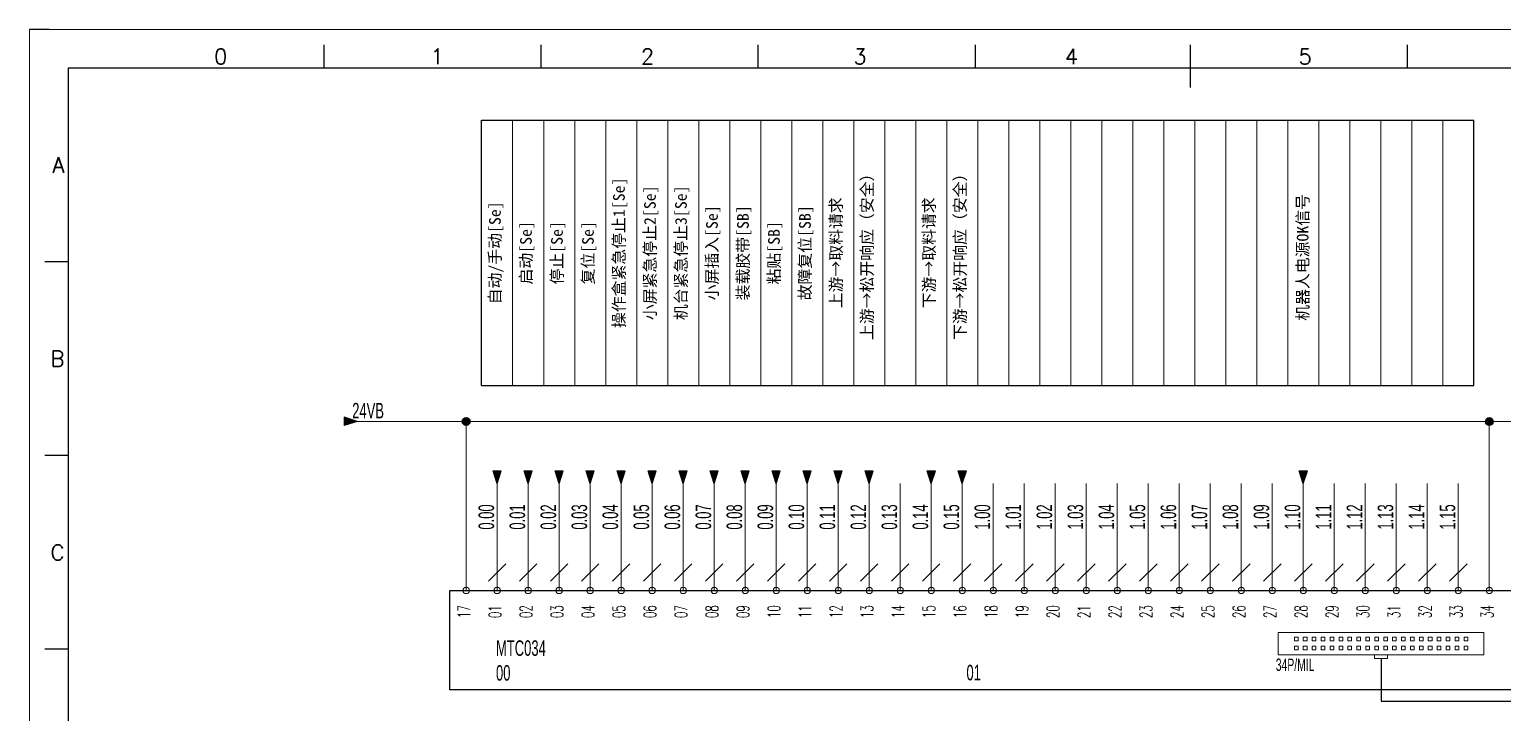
# Model space of a CAD drawing. Extents: x 49673 to 52330, y -5620 to -4375.
# Drawn here: x 49673.1 to 49863.1, y -5244.6 to -5156.4 of the extents above; entities that cross this region are included whole.
import ezdxf
from ezdxf.enums import TextEntityAlignment as Align

# ---------------------------------------------------------------- set-up
doc = ezdxf.new("R2010")
doc.units = 0
doc.header["$MEASUREMENT"] = 0
doc.layers.add('AE_BOR', color=1, linetype='Continuous')
doc.layers.add('细实线层', color=7, linetype='Continuous')
doc.layers.add('Dimension', color=3, linetype='Continuous', lineweight=13)
doc.styles.get("Standard").update_dxf_attribs({"font": 'txt.shx'})
doc.styles.add('WD', font='simplex.shx', dxfattribs={"bigfont": 'gbcbig.shx'})
doc.styles.add('样式 8', font='arial.ttf')

# ---------------------------------------------------------------- blocks, each defined once
blk = doc.blocks.new('电控横A4')
for p, q in [((292, -5), (5, -5)), ((5, -5), (5, -205))]:
    blk.add_line(p, q)
at = {"layer": 'AE_BOR', "lineweight": 30}
blk.add_line((2.53, 0), (0, 0), dxfattribs=at)
at = {"layer": 'AE_BOR', "color": 1, "lineweight": 15}
for p, q in [((0, 0), (297, 0)), ((0, -210), (0, 0))]:
    blk.add_line(p, q, dxfattribs=at)
at = {"layer": 'AE_BOR'}
for p, q in [((38.03, -5), (38.03, -2)), ((66.03, -5), (66.03, -2)), ((94.03, -5), (94.03, -2)), ((122.03, -5), (122.03, -2)), ((149.78, -5), (149.78, -2)), ((177.78, -5), (177.78, -2)), ((5, -30), (2, -30)), ((5, -55), (2, -55)), ((5, -80), (2, -80))]:
    blk.add_line(p, q, dxfattribs=at)
at = {"layer": 'AE_BOR', "color": 2, "lineweight": 30}
blk.add_line((149.78, -7.5), (149.78, -2.5), dxfattribs=at)
at = {"layer": 'AE_BOR', "style": 'WD'}
for s, p in [('0', (24.67, -4.5)), ('1', (52.6, -4.5)), ('2', (79.75, -4.5)), ('3', (107.15, -4.5)), ('4', (134.45, -4.5)), ('5', (164.59, -4.5))]:
    blk.add_text(s, height=2, dxfattribs=at).set_placement(p, align=Align.CENTER)
for s, p in [('A', (4.5, -17.5)), ('B', (4.5, -42.5)), ('C', (4.5, -67.5))]:
    blk.add_text(s, height=2, dxfattribs=at).set_placement(p, align=Align.MIDDLE_RIGHT)

msp = doc.modelspace()

# ---------------------------------------------------------------- hatches: boundary and pattern name
for points in [[(49715.36, -5207.04), (49713.7, -5206.5), (49713.7, -5207.57)], [(49733.43, -5215.04), (49732.9, -5213.39), (49733.96, -5213.39)], [(49737.43, -5215.04), (49736.9, -5213.39), (49737.96, -5213.39)], [(49741.43, -5215.04), (49740.9, -5213.39), (49741.96, -5213.39)], [(49745.43, -5215.04), (49744.9, -5213.39), (49745.96, -5213.39)], [(49749.43, -5215.04), (49748.9, -5213.39), (49749.96, -5213.39)], [(49753.43, -5215.04), (49752.9, -5213.39), (49753.96, -5213.39)], [(49757.43, -5215.04), (49756.9, -5213.39), (49757.96, -5213.39)], [(49761.43, -5215.04), (49760.9, -5213.39), (49761.96, -5213.39)], [(49765.43, -5215.04), (49764.9, -5213.39), (49765.96, -5213.39)], [(49769.43, -5215.04), (49768.9, -5213.39), (49769.96, -5213.39)], [(49773.43, -5215.04), (49772.9, -5213.39), (49773.96, -5213.39)], [(49777.43, -5215.04), (49776.9, -5213.39), (49777.96, -5213.39)], [(49781.43, -5215.04), (49780.9, -5213.39), (49781.96, -5213.39)], [(49789.43, -5215.04), (49788.9, -5213.39), (49789.96, -5213.39)], [(49793.43, -5215.04), (49792.9, -5213.39), (49793.96, -5213.39)], [(49837.43, -5215.04), (49836.9, -5213.39), (49837.96, -5213.39)]]:
    msp.add_hatch(color=256).paths.add_polyline_path(points)
at = {"lineweight": -2}
h = msp.add_hatch(color=0, dxfattribs=at)
edge = h.paths.add_edge_path()
edge.add_arc((49729.43, -5207.04), 0.5, 0, 360)
h = msp.add_hatch(color=0, dxfattribs=at)
edge = h.paths.add_edge_path()
edge.add_arc((49861.43, -5207.04), 0.5, 0, 360)

# ---------------------------------------------------------------- linework, layer by layer
for p, q in [((49715.36, -5207.04), (49713.7, -5206.5)), ((49715.36, -5207.04), (49713.7, -5207.57)), ((49733.43, -5215.04), (49732.9, -5213.39)), ((49733.43, -5215.04), (49733.96, -5213.39)), ((49737.43, -5215.04), (49736.9, -5213.39)), ((49737.43, -5215.04), (49737.96, -5213.39)), ((49741.43, -5215.04), (49740.9, -5213.39)), ((49741.43, -5215.04), (49741.96, -5213.39)), ((49745.43, -5215.04), (49744.9, -5213.39)), ((49745.43, -5215.04), (49745.96, -5213.39)), ((49749.43, -5215.04), (49748.9, -5213.39)), ((49749.43, -5215.04), (49749.96, -5213.39)), ((49753.43, -5215.04), (49752.9, -5213.39)), ((49753.43, -5215.04), (49753.96, -5213.39)), ((49757.43, -5215.04), (49756.9, -5213.39)), ((49757.43, -5215.04), (49757.96, -5213.39)), ((49761.43, -5215.04), (49760.9, -5213.39)), ((49761.43, -5215.04), (49761.96, -5213.39)), ((49765.43, -5215.04), (49764.9, -5213.39)), ((49765.43, -5215.04), (49765.96, -5213.39)), ((49769.43, -5215.04), (49768.9, -5213.39)), ((49769.43, -5215.04), (49769.96, -5213.39)), ((49773.43, -5215.04), (49772.9, -5213.39)), ((49773.43, -5215.04), (49773.96, -5213.39)), ((49777.43, -5215.04), (49776.9, -5213.39)), ((49777.43, -5215.04), (49777.96, -5213.39)), ((49781.43, -5215.04), (49780.9, -5213.39)), ((49781.43, -5215.04), (49781.96, -5213.39)), ((49789.43, -5215.04), (49788.9, -5213.39)), ((49789.43, -5215.04), (49789.96, -5213.39)), ((49793.43, -5215.04), (49792.9, -5213.39)), ((49793.43, -5215.04), (49793.96, -5213.39)), ((49837.43, -5215.04), (49836.9, -5213.39)), ((49837.43, -5215.04), (49837.96, -5213.39)), ((49847.46, -5237.62), (49847.46, -5243.13)), ((49847.46, -5243.13), (49877.55, -5243.13))]:
    msp.add_line(p, q)
at = {"lineweight": 0}
for p, q in [((49713.7, -5206.5), (49713.7, -5207.57)), ((49729.43, -5207.04), (49729.43, -5228.85)), ((49733.96, -5213.39), (49732.9, -5213.39)), ((49737.96, -5213.39), (49736.9, -5213.39)), ((49741.96, -5213.39), (49740.9, -5213.39)), ((49745.96, -5213.39), (49744.9, -5213.39)), ((49749.96, -5213.39), (49748.9, -5213.39)), ((49753.96, -5213.39), (49752.9, -5213.39)), ((49757.96, -5213.39), (49756.9, -5213.39)), ((49761.96, -5213.39), (49760.9, -5213.39)), ((49765.96, -5213.39), (49764.9, -5213.39)), ((49769.96, -5213.39), (49768.9, -5213.39)), ((49773.96, -5213.39), (49772.9, -5213.39)), ((49777.96, -5213.39), (49776.9, -5213.39)), ((49781.96, -5213.39), (49780.9, -5213.39)), ((49789.96, -5213.39), (49788.9, -5213.39)), ((49793.96, -5213.39), (49792.9, -5213.39)), ((49837.96, -5213.39), (49836.9, -5213.39)), ((49733.43, -5215.04), (49733.43, -5228.85)), ((49737.43, -5215.04), (49737.43, -5228.85)), ((49741.43, -5215.04), (49741.43, -5228.85)), ((49745.43, -5215.04), (49745.43, -5228.85)), ((49749.43, -5215.04), (49749.43, -5228.85)), ((49753.43, -5215.04), (49753.43, -5228.85)), ((49757.43, -5215.04), (49757.43, -5228.85)), ((49761.43, -5215.04), (49761.43, -5228.85)), ((49765.43, -5215.04), (49765.43, -5228.85)), ((49769.43, -5215.04), (49769.43, -5228.85)), ((49773.43, -5215.04), (49773.43, -5228.85)), ((49777.43, -5215.04), (49777.43, -5228.85)), ((49781.43, -5215.04), (49781.43, -5228.85)), ((49785.43, -5215.04), (49785.43, -5228.85)), ((49789.43, -5215.04), (49789.43, -5228.85)), ((49793.43, -5215.04), (49793.43, -5228.85)), ((49797.43, -5215.04), (49797.43, -5228.85)), ((49801.43, -5215.04), (49801.43, -5228.85)), ((49805.43, -5215.04), (49805.43, -5228.85)), ((49809.43, -5215.04), (49809.43, -5228.85)), ((49813.43, -5215.04), (49813.43, -5228.85)), ((49817.43, -5215.04), (49817.43, -5228.85)), ((49821.43, -5215.04), (49821.43, -5228.85)), ((49825.43, -5215.04), (49825.43, -5228.85)), ((49829.43, -5215.04), (49829.43, -5228.85)), ((49833.43, -5215.04), (49833.43, -5228.85)), ((49837.43, -5215.04), (49837.43, -5228.85)), ((49841.43, -5215.04), (49841.43, -5228.85)), ((49845.43, -5215.04), (49845.43, -5228.85)), ((49849.43, -5215.04), (49849.43, -5228.85)), ((49853.43, -5215.04), (49853.43, -5228.85)), ((49857.43, -5215.04), (49857.43, -5228.85)), ((49861.43, -5215.04), (49861.43, -5228.85))]:
    msp.add_line(p, q, dxfattribs=at)
msp.add_lwpolyline([(49727.34, -5228.85), (49864.74, -5228.85), (49864.74, -5241.65), (49727.34, -5241.65)], close=True)
for points in [[(49834.19, -5234.26), (49860.74, -5234.26), (49860.74, -5237.14), (49834.19, -5237.14)], [(49836.28, -5235.36), (49836.28, -5234.88), (49836.76, -5234.88), (49836.76, -5235.36)], [(49837.43, -5235.36), (49837.43, -5234.88), (49837.91, -5234.88), (49837.91, -5235.36)], [(49838.58, -5235.36), (49838.58, -5234.88), (49839.06, -5234.88), (49839.06, -5235.36)], [(49839.74, -5235.36), (49839.74, -5234.88), (49840.22, -5234.88), (49840.22, -5235.36)], [(49840.89, -5235.36), (49840.89, -5234.88), (49841.37, -5234.88), (49841.37, -5235.36)], [(49842.04, -5235.36), (49842.04, -5234.88), (49842.52, -5234.88), (49842.52, -5235.36)], [(49843.19, -5235.36), (49843.19, -5234.88), (49843.67, -5234.88), (49843.67, -5235.36)], [(49844.34, -5235.36), (49844.34, -5234.88), (49844.82, -5234.88), (49844.82, -5235.36)], [(49845.5, -5235.36), (49845.5, -5234.88), (49845.98, -5234.88), (49845.98, -5235.36)], [(49846.65, -5235.36), (49846.65, -5234.88), (49847.13, -5234.88), (49847.13, -5235.36)], [(49847.8, -5235.36), (49847.8, -5234.88), (49848.28, -5234.88), (49848.28, -5235.36)], [(49848.95, -5235.36), (49848.95, -5234.88), (49849.43, -5234.88), (49849.43, -5235.36)], [(49850.1, -5235.36), (49850.1, -5234.88), (49850.58, -5234.88), (49850.58, -5235.36)], [(49851.26, -5235.36), (49851.26, -5234.88), (49851.74, -5234.88), (49851.74, -5235.36)], [(49852.41, -5235.36), (49852.41, -5234.88), (49852.89, -5234.88), (49852.89, -5235.36)], [(49853.56, -5235.36), (49853.56, -5234.88), (49854.04, -5234.88), (49854.04, -5235.36)], [(49854.71, -5235.36), (49854.71, -5234.88), (49855.19, -5234.88), (49855.19, -5235.36)], [(49855.86, -5235.36), (49855.86, -5234.88), (49856.34, -5234.88), (49856.34, -5235.36)], [(49857.02, -5235.36), (49857.02, -5234.88), (49857.5, -5234.88), (49857.5, -5235.36)], [(49858.17, -5235.36), (49858.17, -5234.88), (49858.65, -5234.88), (49858.65, -5235.36)], [(49836.28, -5236.52), (49836.28, -5236.04), (49836.76, -5236.04), (49836.76, -5236.52)], [(49837.43, -5236.52), (49837.43, -5236.04), (49837.91, -5236.04), (49837.91, -5236.52)], [(49838.58, -5236.52), (49838.58, -5236.04), (49839.06, -5236.04), (49839.06, -5236.52)], [(49839.74, -5236.52), (49839.74, -5236.04), (49840.22, -5236.04), (49840.22, -5236.52)], [(49840.89, -5236.52), (49840.89, -5236.04), (49841.37, -5236.04), (49841.37, -5236.52)], [(49842.04, -5236.52), (49842.04, -5236.04), (49842.52, -5236.04), (49842.52, -5236.52)], [(49843.19, -5236.52), (49843.19, -5236.04), (49843.67, -5236.04), (49843.67, -5236.52)], [(49844.34, -5236.52), (49844.34, -5236.04), (49844.82, -5236.04), (49844.82, -5236.52)], [(49845.5, -5236.52), (49845.5, -5236.04), (49845.98, -5236.04), (49845.98, -5236.52)], [(49846.62, -5237.62), (49846.62, -5237.14), (49848.3, -5237.14), (49848.3, -5237.62)], [(49846.65, -5236.52), (49846.65, -5236.04), (49847.13, -5236.04), (49847.13, -5236.52)], [(49847.8, -5236.52), (49847.8, -5236.04), (49848.28, -5236.04), (49848.28, -5236.52)], [(49848.95, -5236.52), (49848.95, -5236.04), (49849.43, -5236.04), (49849.43, -5236.52)], [(49850.1, -5236.52), (49850.1, -5236.04), (49850.58, -5236.04), (49850.58, -5236.52)], [(49851.26, -5236.52), (49851.26, -5236.04), (49851.74, -5236.04), (49851.74, -5236.52)], [(49852.41, -5236.52), (49852.41, -5236.04), (49852.89, -5236.04), (49852.89, -5236.52)], [(49853.56, -5236.52), (49853.56, -5236.04), (49854.04, -5236.04), (49854.04, -5236.52)], [(49854.71, -5236.52), (49854.71, -5236.04), (49855.19, -5236.04), (49855.19, -5236.52)], [(49855.86, -5236.52), (49855.86, -5236.04), (49856.34, -5236.04), (49856.34, -5236.52)], [(49857.02, -5236.52), (49857.02, -5236.04), (49857.5, -5236.04), (49857.5, -5236.52)], [(49858.17, -5236.52), (49858.17, -5236.04), (49858.65, -5236.04), (49858.65, -5236.52)]]:
    msp.add_lwpolyline(points, close=True, dxfattribs=at)
at = {"color": 0, "lineweight": -2}
for centre in [(49729.43, -5207.04), (49861.43, -5207.04)]:
    msp.add_circle(centre, 0.5, dxfattribs=at)
at = {"lineweight": 0}
for centre in [(49729.43, -5228.85), (49733.43, -5228.85), (49737.43, -5228.85), (49741.43, -5228.85), (49745.43, -5228.85), (49749.43, -5228.85), (49753.43, -5228.85), (49757.43, -5228.85), (49761.43, -5228.85), (49765.43, -5228.85), (49769.43, -5228.85), (49773.43, -5228.85), (49777.43, -5228.85), (49781.43, -5228.85), (49785.43, -5228.85), (49789.43, -5228.85), (49793.43, -5228.85), (49797.43, -5228.85), (49801.43, -5228.85), (49805.43, -5228.85), (49809.43, -5228.85), (49813.43, -5228.85), (49817.43, -5228.85), (49821.43, -5228.85), (49825.43, -5228.85), (49829.43, -5228.85), (49833.43, -5228.85), (49837.43, -5228.85), (49841.43, -5228.85), (49845.43, -5228.85), (49849.43, -5228.85), (49853.43, -5228.85), (49857.43, -5228.85), (49861.43, -5228.85)]:
    msp.add_circle(centre, 0.4, dxfattribs=at)
at = {"layer": 'Defpoints', "color": 8, "lineweight": 0}
for p, q in [((49735.43, -5202.41), (49735.43, -5168.14)), ((49739.43, -5202.41), (49739.43, -5168.14)), ((49743.43, -5202.41), (49743.43, -5168.14)), ((49747.43, -5202.41), (49747.43, -5168.14)), ((49751.43, -5202.41), (49751.43, -5168.14)), ((49755.43, -5202.41), (49755.43, -5168.14)), ((49759.43, -5202.41), (49759.43, -5168.14)), ((49763.43, -5202.41), (49763.43, -5168.14)), ((49767.43, -5202.41), (49767.43, -5168.14)), ((49771.43, -5202.41), (49771.43, -5168.14)), ((49775.43, -5202.41), (49775.43, -5168.14)), ((49779.43, -5202.41), (49779.43, -5168.14)), ((49783.43, -5202.41), (49783.43, -5168.14)), ((49787.43, -5202.41), (49787.43, -5168.14)), ((49791.43, -5202.41), (49791.43, -5168.14)), ((49795.43, -5202.41), (49795.43, -5168.14)), ((49799.43, -5202.41), (49799.43, -5168.14)), ((49803.43, -5202.41), (49803.43, -5168.14)), ((49807.43, -5202.41), (49807.43, -5168.14)), ((49811.43, -5202.41), (49811.43, -5168.14)), ((49815.43, -5202.41), (49815.43, -5168.14)), ((49819.43, -5202.41), (49819.43, -5168.14)), ((49823.43, -5202.41), (49823.43, -5168.14)), ((49827.43, -5202.41), (49827.43, -5168.14)), ((49831.43, -5202.41), (49831.43, -5168.14)), ((49835.43, -5202.41), (49835.43, -5168.14)), ((49839.43, -5202.41), (49839.43, -5168.14)), ((49843.43, -5202.41), (49843.43, -5168.14)), ((49847.43, -5202.41), (49847.43, -5168.14)), ((49851.43, -5202.41), (49851.43, -5168.14)), ((49855.43, -5202.41), (49855.43, -5168.14))]:
    msp.add_line(p, q, dxfattribs=at)
at = {"layer": 'Dimension', "lineweight": -2}
for p, q in [((49731.43, -5202.41), (49731.43, -5168.14)), ((49731.43, -5168.14), (49735.43, -5168.14)), ((49735.43, -5168.14), (49739.43, -5168.14)), ((49739.43, -5168.14), (49743.43, -5168.14)), ((49743.43, -5168.14), (49747.43, -5168.14)), ((49747.43, -5168.14), (49751.43, -5168.14)), ((49751.43, -5168.14), (49755.43, -5168.14)), ((49755.43, -5168.14), (49759.43, -5168.14)), ((49759.43, -5168.14), (49763.43, -5168.14)), ((49763.43, -5168.14), (49767.43, -5168.14)), ((49767.43, -5168.14), (49771.43, -5168.14)), ((49771.43, -5168.14), (49775.43, -5168.14)), ((49775.43, -5168.14), (49779.43, -5168.14)), ((49779.43, -5168.14), (49783.43, -5168.14)), ((49783.43, -5168.14), (49787.43, -5168.14)), ((49787.43, -5168.14), (49791.43, -5168.14)), ((49791.43, -5168.14), (49795.43, -5168.14)), ((49795.43, -5168.14), (49799.43, -5168.14)), ((49799.43, -5168.14), (49803.43, -5168.14)), ((49803.43, -5168.14), (49807.43, -5168.14)), ((49807.43, -5168.14), (49811.43, -5168.14)), ((49811.43, -5168.14), (49815.43, -5168.14)), ((49815.43, -5168.14), (49819.43, -5168.14)), ((49819.43, -5168.14), (49823.43, -5168.14)), ((49823.43, -5168.14), (49827.43, -5168.14)), ((49827.43, -5168.14), (49831.43, -5168.14)), ((49831.43, -5168.14), (49835.43, -5168.14)), ((49835.43, -5168.14), (49839.43, -5168.14)), ((49839.43, -5168.14), (49843.43, -5168.14)), ((49843.43, -5168.14), (49847.43, -5168.14)), ((49847.43, -5168.14), (49851.43, -5168.14)), ((49851.43, -5168.14), (49855.43, -5168.14)), ((49855.43, -5168.14), (49859.43, -5168.14)), ((49859.43, -5202.41), (49859.43, -5168.14)), ((49731.43, -5202.41), (49735.43, -5202.41)), ((49735.43, -5202.41), (49739.43, -5202.41)), ((49739.43, -5202.41), (49743.43, -5202.41)), ((49743.43, -5202.41), (49747.43, -5202.41)), ((49747.43, -5202.41), (49751.43, -5202.41)), ((49751.43, -5202.41), (49755.43, -5202.41)), ((49755.43, -5202.41), (49759.43, -5202.41)), ((49759.43, -5202.41), (49763.43, -5202.41)), ((49763.43, -5202.41), (49767.43, -5202.41)), ((49767.43, -5202.41), (49771.43, -5202.41)), ((49771.43, -5202.41), (49775.43, -5202.41)), ((49775.43, -5202.41), (49779.43, -5202.41)), ((49779.43, -5202.41), (49783.43, -5202.41)), ((49783.43, -5202.41), (49787.43, -5202.41)), ((49787.43, -5202.41), (49791.43, -5202.41)), ((49791.43, -5202.41), (49795.43, -5202.41)), ((49795.43, -5202.41), (49799.43, -5202.41)), ((49799.43, -5202.41), (49803.43, -5202.41)), ((49803.43, -5202.41), (49807.43, -5202.41)), ((49807.43, -5202.41), (49811.43, -5202.41)), ((49811.43, -5202.41), (49815.43, -5202.41)), ((49815.43, -5202.41), (49819.43, -5202.41)), ((49819.43, -5202.41), (49823.43, -5202.41)), ((49823.43, -5202.41), (49827.43, -5202.41)), ((49827.43, -5202.41), (49831.43, -5202.41)), ((49831.43, -5202.41), (49835.43, -5202.41)), ((49835.43, -5202.41), (49839.43, -5202.41)), ((49839.43, -5202.41), (49843.43, -5202.41)), ((49843.43, -5202.41), (49847.43, -5202.41)), ((49847.43, -5202.41), (49851.43, -5202.41)), ((49851.43, -5202.41), (49855.43, -5202.41)), ((49855.43, -5202.41), (49859.43, -5202.41))]:
    msp.add_line(p, q, dxfattribs=at)
at = {"layer": 'Dimension', "lineweight": 0}
for p, q in [((49734.56, -5225.4), (49732.3, -5227.66)), ((49738.56, -5225.4), (49736.3, -5227.66)), ((49742.56, -5225.4), (49740.3, -5227.66)), ((49746.56, -5225.4), (49744.3, -5227.66)), ((49750.56, -5225.4), (49748.3, -5227.66)), ((49754.56, -5225.4), (49752.3, -5227.66)), ((49758.56, -5225.4), (49756.3, -5227.66)), ((49762.56, -5225.4), (49760.3, -5227.66)), ((49766.56, -5225.4), (49764.3, -5227.66)), ((49770.56, -5225.4), (49768.3, -5227.66)), ((49774.56, -5225.4), (49772.3, -5227.66)), ((49778.56, -5225.4), (49776.3, -5227.66)), ((49782.56, -5225.4), (49780.3, -5227.66)), ((49786.56, -5225.4), (49784.3, -5227.66)), ((49790.56, -5225.4), (49788.3, -5227.66)), ((49794.56, -5225.4), (49792.3, -5227.66)), ((49798.56, -5225.4), (49796.3, -5227.66)), ((49802.56, -5225.4), (49800.3, -5227.66)), ((49806.56, -5225.4), (49804.3, -5227.66)), ((49810.56, -5225.4), (49808.3, -5227.66)), ((49814.56, -5225.4), (49812.3, -5227.66)), ((49818.56, -5225.4), (49816.3, -5227.66)), ((49822.56, -5225.4), (49820.3, -5227.66)), ((49826.56, -5225.4), (49824.3, -5227.66)), ((49830.56, -5225.4), (49828.3, -5227.66)), ((49834.56, -5225.4), (49832.3, -5227.66)), ((49838.56, -5225.4), (49836.3, -5227.66)), ((49842.56, -5225.4), (49840.3, -5227.66)), ((49846.56, -5225.4), (49844.3, -5227.66)), ((49850.56, -5225.4), (49848.3, -5227.66)), ((49854.56, -5225.4), (49852.3, -5227.66)), ((49858.56, -5225.4), (49856.3, -5227.66))]:
    msp.add_line(p, q, dxfattribs=at)
at = {"layer": '细实线层', "lineweight": 0}
for p, q in [((49872.83, -5207.04), (49715.36, -5207.04)), ((49861.43, -5207.04), (49861.43, -5215.04))]:
    msp.add_line(p, q, dxfattribs=at)

# ---------------------------------------------------------------- block references
msp.add_blockref('电控横A4', (49673.09, -5156.44))

# ---------------------------------------------------------------- texts
at = {"lineweight": 0, "style": 'WD', "width": 0.6}
for s, p in [('17', (49729.95, -5230.75)), ('01', (49733.95, -5230.75)), ('02', (49737.95, -5230.75)), ('03', (49741.95, -5230.75)), ('04', (49745.95, -5230.75)), ('05', (49749.95, -5230.75)), ('06', (49753.95, -5230.75)), ('07', (49757.95, -5230.75)), ('08', (49761.95, -5230.75)), ('09', (49765.95, -5230.75)), ('10', (49769.95, -5230.75)), ('11', (49773.95, -5230.75)), ('12', (49777.95, -5230.75)), ('13', (49781.95, -5230.75)), ('14', (49785.95, -5230.75)), ('15', (49789.95, -5230.75)), ('16', (49793.95, -5230.75)), ('18', (49797.95, -5230.75)), ('19', (49801.95, -5230.75)), ('20', (49805.95, -5230.75)), ('21', (49809.95, -5230.75)), ('22', (49813.95, -5230.75)), ('23', (49817.95, -5230.75)), ('24', (49821.95, -5230.75)), ('25', (49825.95, -5230.75)), ('26', (49829.95, -5230.75)), ('27', (49833.95, -5230.75)), ('28', (49837.95, -5230.75)), ('29', (49841.95, -5230.75)), ('30', (49845.95, -5230.75)), ('31', (49849.95, -5230.75)), ('32', (49853.95, -5230.75)), ('33', (49857.95, -5230.75)), ('34', (49861.95, -5230.75))]:
    msp.add_text(s, height=1.6, rotation=90, dxfattribs=at).set_placement(p, align=Align.RIGHT)
at = {"layer": 'Dimension', "lineweight": 0, "style": '样式 8', "width": 0.6}
msp.add_text('24VB', height=2, dxfattribs=at).set_placement((49718.83, -5206.64), align=Align.RIGHT)
at = {"layer": 'Dimension', "color": 3, "lineweight": 0, "style": '样式 8', "width": 0.6}
for s, p in [('0.00', (49733.03, -5217.73)), ('0.01', (49737.03, -5217.73)), ('0.02', (49741.03, -5217.73)), ('0.03', (49745.03, -5217.73)), ('0.04', (49749.03, -5217.73)), ('0.05', (49753.03, -5217.73)), ('0.06', (49757.03, -5217.73)), ('0.07', (49761.03, -5217.73)), ('0.08', (49765.03, -5217.73)), ('0.09', (49769.03, -5217.73)), ('0.10', (49773.03, -5217.73)), ('0.11', (49777.03, -5217.73)), ('0.12', (49781.03, -5217.73)), ('0.13', (49785.03, -5217.73)), ('0.14', (49789.03, -5217.73)), ('0.15', (49793.03, -5217.73)), ('1.00', (49797.03, -5217.73)), ('1.01', (49801.03, -5217.73)), ('1.02', (49805.03, -5217.73)), ('1.03', (49809.03, -5217.73)), ('1.04', (49813.03, -5217.73)), ('1.05', (49817.03, -5217.73)), ('1.06', (49821.03, -5217.73)), ('1.07', (49825.03, -5217.73)), ('1.08', (49829.03, -5217.73)), ('1.09', (49833.03, -5217.73)), ('1.10', (49837.03, -5217.73)), ('1.11', (49841.03, -5217.73)), ('1.12', (49845.03, -5217.73)), ('1.13', (49849.03, -5217.73)), ('1.14', (49853.03, -5217.73)), ('1.15', (49857.03, -5217.73))]:
    msp.add_text(s, height=2, rotation=90, dxfattribs=at).set_placement(p, align=Align.RIGHT)
for s, height, p in [('MTC034', 2, (49733.28, -5237.28)), ('34P/MIL', 1.6, (49833.88, -5239.23)), ('00', 2, (49733.28, -5240.48))]:
    msp.add_text(s, height=height, dxfattribs=at).set_placement(p)
msp.add_text('01', height=2, dxfattribs=at).set_placement((49795.84, -5240.44), align=Align.RIGHT)
at = {"layer": 'Dimension', "color": 0, "lineweight": 0, "char_height": 1.5, "width": 32.3412, "attachment_point": 2, "rotation": 90}
for s, insert in [('{\\f宋体|b0|i0|c134|p0;操作盒紧急停止1[Se]}', (49748.39, -5185.27)), ('{\\f宋体|b0|i0|c134|p0;上游→松开响应（安全）}', (49780.39, -5185.27)), ('{\\f宋体|b0|i0|c134|p0;下游→松开响应（安全）}', (49792.39, -5185.27)), ('{\\f宋体|b0|i0|c134|p0;小屏紧急停止2[Se]}', (49752.39, -5185.27)), ('{\\f宋体|b0|i0|c134|p0;机台紧急停止3[Se]}', (49756.39, -5185.27)), ('{\\f宋体|b0|i0|c134|p0;上游→取料请求}', (49776.39, -5185.27)), ('{\\f宋体|b0|i0|c134|p0;下游→取料请求}', (49788.39, -5185.27)), ('{\\f宋体|b0|i0|c134|p0;机器人电源OK信号}', (49836.6, -5185.86)), ('{\\f宋体|b0|i0|c134|p0;自动/手动[Se]}', (49732.39, -5185.27)), ('{\\f宋体|b0|i0|c134|p0;小屏插入[Se]}', (49760.39, -5185.27)), ('{\\f宋体|b0|i0|c134|p0;装载胶带[SB]}', (49764.39, -5185.27)), ('{\\f宋体|b0|i0|c134|p0;故障复位[SB]}', (49772.39, -5185.27)), ('{\\f宋体|b0|i0|c134|p0;启动[Se]}', (49736.39, -5185.27)), ('{\\f宋体|b0|i0|c134|p0;停止[Se]}', (49740.39, -5185.27)), ('{\\f宋体|b0|i0|c134|p0;复位[Se]}', (49744.39, -5185.27)), ('{\\f宋体|b0|i0|c134|p0;粘贴[SB]}', (49768.39, -5185.27))]:
    msp.add_mtext(s, dxfattribs=dict(at, insert=insert))

doc.saveas('drawing.dxf')
